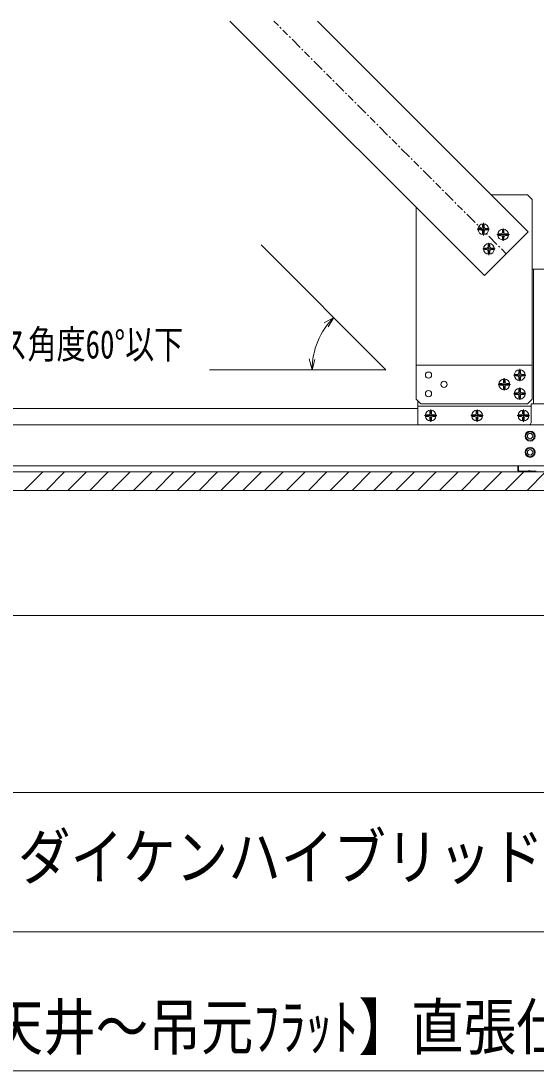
# Model space of a CAD drawing. Units: millimetres, scale not verified. Extents: x -205 to 205, y -142 to 143.
# Drawn here: x 38.9 to 72.2, y -142.4 to -74.5 of the extents above; entities that cross this region are included whole.
import ezdxf
from ezdxf.enums import TextEntityAlignment as Align

# ---------------------------------------------------------------- set-up
doc = ezdxf.new("R2010")
doc.units = ezdxf.units.MM
doc.header["$LTSCALE"] = 0.25
doc.linetypes.add('USER1', pattern=[7.8, 1.8, -0.6, 0.3, -0.6, 3, -0.6, 0.3, -0.6])
for name, color, linetype, lineweight in [('1-1_1-0 断面', 7, 'Continuous', 18), ('1-2_1-1 寸法', 7, 'Continuous', 18), ('1-3_1-2 文字', 7, 'Continuous', 18), ('F-1_F-0 図枠', 7, 'Continuous', 18)]:
    doc.layers.add(name, color=color, linetype=linetype, lineweight=lineweight)
doc.styles.add('ＭＳ ゴシック', font='')
doc.styles.get('ＭＳ ゴシック').set_extended_font_data('MS Gothic')

msp = doc.modelspace()

# ---------------------------------------------------------------- linework, layer by layer
at = {"layer": '1-1_1-0 断面'}
for p, q in [((68.8391, -90.9674), (52.3822, -74.5106)), ((71.6675, -88.139), (58.0391, -74.5106)), ((71.6234, -85.7515), (69.28, -85.7515)), ((71.6234, -85.7515), (71.9234, -86.0515)), ((71.9234, -98.9515), (71.9234, -86.0515)), ((64.4234, -98.9515), (64.4234, -86.5518)), ((68.3709, -87.9679), (69.1709, -87.9679)), ((68.4751, -87.9179), (68.6209, -87.9179)), ((68.4751, -88.0179), (68.6209, -88.0179)), ((68.7209, -87.8179), (68.7209, -87.6721)), ((68.7209, -88.2637), (68.7209, -88.1179)), ((68.7709, -88.3679), (68.7709, -87.5679)), ((68.8209, -87.8179), (68.8209, -87.6721)), ((68.8209, -88.2637), (68.8209, -88.1179)), ((71.6675, -88.139), (68.8391, -90.9674)), ((71.6675, -88.139), (68.8391, -90.9674)), ((68.9209, -87.9179), (69.0667, -87.9179)), ((68.9209, -88.0179), (69.0667, -88.0179)), ((70.0022, -88.1708), (70.0022, -88.025)), ((70.0522, -88.7208), (70.0522, -87.9208)), ((70.1022, -88.1708), (70.1022, -88.025)), ((69.133, -89.64), (69.133, -88.84)), ((69.6522, -88.3208), (70.4522, -88.3208)), ((69.7564, -88.2708), (69.9022, -88.2708)), ((69.7564, -88.3708), (69.9022, -88.3708)), ((70.0022, -88.6166), (70.0022, -88.4708)), ((70.1022, -88.6166), (70.1022, -88.4708)), ((70.2022, -88.2708), (70.348, -88.2708)), ((70.2022, -88.3708), (70.348, -88.3708)), ((68.733, -89.24), (69.533, -89.24)), ((68.8372, -89.19), (68.983, -89.19)), ((68.8372, -89.29), (68.983, -89.29)), ((69.083, -89.09), (69.083, -88.9442)), ((69.083, -89.5358), (69.083, -89.39)), ((69.183, -89.09), (69.183, -88.9442)), ((69.183, -89.5358), (69.183, -89.39)), ((69.283, -89.19), (69.4288, -89.19)), ((69.283, -89.29), (69.4288, -89.29)), ((74.9034, -90.5615), (71.9234, -90.5615)), ((72.0234, -90.5615), (72.0234, -99.2515)), ((71.1234, -97.8015), (71.1234, -97.0015)), ((70.0734, -97.8515), (70.0734, -97.7057)), ((70.1234, -98.4015), (70.1234, -97.6015)), ((70.1734, -97.8515), (70.1734, -97.7057)), ((70.7234, -97.4015), (71.5234, -97.4015)), ((70.8276, -97.3515), (70.9734, -97.3515)), ((70.8276, -97.4515), (70.9734, -97.4515)), ((71.0734, -97.2515), (71.0734, -97.1057)), ((71.0734, -97.6973), (71.0734, -97.5515)), ((71.1734, -97.2515), (71.1734, -97.1057)), ((71.1734, -97.6973), (71.1734, -97.5515)), ((71.2734, -97.3515), (71.4193, -97.3515)), ((71.2734, -97.4515), (71.4193, -97.4515)), ((69.7234, -98.0015), (70.5234, -98.0015)), ((69.8276, -97.9515), (69.9734, -97.9515)), ((69.8276, -98.0515), (69.9734, -98.0515)), ((70.0734, -98.2973), (70.0734, -98.1515)), ((70.1734, -98.2973), (70.1734, -98.1515)), ((70.2734, -97.9515), (70.4193, -97.9515)), ((70.2734, -98.0515), (70.4193, -98.0515)), ((71.0734, -98.4515), (71.0734, -98.3057)), ((71.1234, -99.0015), (71.1234, -98.2015)), ((71.1734, -98.4515), (71.1734, -98.3057)), ((64.4234, -98.9515), (64.7234, -99.2515)), ((64.5234, -99.0515), (64.5234, -100.6115)), ((70.7234, -98.6015), (71.5234, -98.6015)), ((70.8276, -98.5515), (70.9734, -98.5515)), ((70.8276, -98.6515), (70.9734, -98.6515)), ((71.0734, -98.8973), (71.0734, -98.7515)), ((71.1734, -98.8973), (71.1734, -98.7515)), ((71.2734, -98.5515), (71.4193, -98.5515)), ((71.2734, -98.6515), (71.4193, -98.6515)), ((71.6234, -99.2515), (71.9234, -98.9515)), ((-46.0038, -99.5615), (64.5234, -99.5615)), ((71.8634, -99.4015), (64.5234, -99.4015)), ((71.6234, -99.2515), (64.7234, -99.2515)), ((65.3134, -99.8715), (65.3134, -99.7257)), ((65.3634, -100.4215), (65.3634, -99.6215)), ((65.4134, -99.8715), (65.4134, -99.7257)), ((68.3134, -99.8715), (68.3134, -99.7257)), ((68.3634, -100.4215), (68.3634, -99.6215)), ((68.4134, -99.8715), (68.4134, -99.7257)), ((71.3134, -99.8715), (71.3134, -99.7257)), ((71.3634, -100.4215), (71.3634, -99.6215)), ((71.4134, -99.8715), (71.4134, -99.7257)), ((71.8634, -99.2515), (71.8634, -100.4615)), ((73.2134, -99.2515), (71.8634, -99.2515)), ((64.9634, -100.0215), (65.7634, -100.0215)), ((65.0676, -99.9715), (65.2134, -99.9715)), ((65.0676, -100.0715), (65.2134, -100.0715)), ((65.3134, -100.3173), (65.3134, -100.1715)), ((65.4134, -100.3173), (65.4134, -100.1715)), ((65.5134, -99.9715), (65.6593, -99.9715)), ((65.5134, -100.0715), (65.6593, -100.0715)), ((67.9634, -100.0215), (68.7634, -100.0215)), ((68.0676, -99.9715), (68.2134, -99.9715)), ((68.0676, -100.0715), (68.2134, -100.0715)), ((68.3134, -100.3173), (68.3134, -100.1715)), ((68.4134, -100.3173), (68.4134, -100.1715)), ((68.5134, -99.9715), (68.6593, -99.9715)), ((68.5134, -100.0715), (68.6593, -100.0715)), ((70.9634, -100.0215), (71.7634, -100.0215)), ((71.0676, -99.9715), (71.2134, -99.9715)), ((71.0676, -100.0715), (71.2134, -100.0715)), ((71.3134, -100.3173), (71.3134, -100.1715)), ((71.4134, -100.3173), (71.4134, -100.1715)), ((71.5134, -99.9715), (71.6593, -99.9715)), ((71.5134, -100.0715), (71.6593, -100.0715)), ((-46.0191, -100.6215), (192.9934, -100.6215)), ((64.8634, -100.6115), (71.7134, -100.6115)), ((198.7027, -103.2614), (-53.6225, -103.2614)), ((198.7027, -103.6615), (-53.6225, -103.6615)), ((39.0689, -104.8615), (40.2689, -103.6615)), ((40.4832, -104.8615), (41.6832, -103.6615)), ((41.8974, -104.8615), (43.0974, -103.6615)), ((42.2325, -103.6659), (42.2368, -103.6615)), ((43.3116, -104.8615), (44.5116, -103.6615)), ((44.7258, -104.8615), (45.9258, -103.6615)), ((46.14, -104.8615), (47.34, -103.6615)), ((47.5542, -104.8615), (48.7542, -103.6615)), ((48.9684, -104.8615), (50.1684, -103.6615)), ((50.3826, -104.8615), (51.5826, -103.6615)), ((51.7969, -104.8615), (52.9969, -103.6615)), ((53.2111, -104.8615), (54.4111, -103.6615)), ((54.6253, -104.8615), (55.8253, -103.6615)), ((56.0395, -104.8615), (57.2395, -103.6615)), ((57.4537, -104.8615), (58.6537, -103.6615)), ((57.7888, -103.6659), (57.7932, -103.6615)), ((58.8679, -104.8615), (60.0679, -103.6615)), ((60.2821, -104.8615), (61.4821, -103.6615)), ((61.6964, -104.8615), (62.8964, -103.6615)), ((63.1106, -104.8615), (64.3106, -103.6615)), ((64.5248, -104.8615), (65.7248, -103.6615)), ((65.939, -104.8615), (67.139, -103.6615)), ((67.3532, -104.8615), (68.5532, -103.6615)), ((68.7674, -104.8615), (69.9674, -103.6615)), ((70.1816, -104.8615), (71.3816, -103.6615)), ((70.9934, -103.5615), (70.9934, -103.2615)), ((71.0934, -103.6115), (71.6662, -103.6115)), ((71.0934, -103.6615), (71.6662, -103.6615)), ((71.5959, -104.8615), (72.7959, -103.6615)), ((71.5959, -104.8615), (72.7959, -103.6615)), ((71.694, -103.592), (71.6803, -103.6056)), ((71.7293, -103.6273), (71.7157, -103.641)), ((71.7576, -103.6273), (71.7712, -103.641)), ((71.8066, -103.6056), (71.7929, -103.592)), ((71.8369, -103.6115), (71.8207, -103.6115)), ((71.8369, -103.6615), (71.8207, -103.6615)), ((71.95, -103.6115), (72.0069, -103.6115)), ((71.95, -103.6615), (72.0034, -103.6615)), ((72.0069, -103.6615), (71.9534, -103.6615)), ((72.12, -103.6115), (72.1769, -103.6115)), ((72.12, -103.6615), (72.1734, -103.6615)), ((72.1769, -103.6615), (72.1234, -103.6615)), ((198.7027, -104.8615), (-53.6225, -104.8615))]:
    msp.add_line(p, q, dxfattribs=at)
at = {"layer": '1-1_1-0 断面', "color": 4, "linetype": 'USER1'}
msp.add_line((70.2533, -89.5532), (55.2107, -74.5106), dxfattribs=at)
at = {"layer": '1-1_1-0 断面', "color": 4}
msp.add_line((64.4234, -96.7515), (71.9234, -96.7515), dxfattribs=at)
at = {"layer": '1-1_1-0 断面'}
msp.add_lwpolyline([(70.9934, -103.2615), (71.0434, -103.2615), (71.0434, -103.5615)], dxfattribs=at)
for centre, radius in [((68.7709, -87.9679), 0.35), ((70.0522, -88.3208), 0.35), ((69.133, -89.24), 0.35), ((71.1234, -97.4015), 0.35), ((70.1234, -98.0015), 0.35), ((71.1234, -98.6015), 0.35), ((65.3634, -100.0215), 0.35), ((68.3634, -100.0215), 0.35), ((71.3634, -100.0215), 0.35), ((71.7934, -101.3415), 0.325), ((71.7934, -101.3415), 0.275), ((71.7934, -101.3415), 0.175), ((71.7934, -102.3915), 0.325), ((71.7934, -102.3915), 0.275), ((71.7934, -102.3915), 0.175)]:
    msp.add_circle(centre, radius, dxfattribs=at)
at = {"layer": '1-1_1-0 断面', "color": 4}
for centre in [(65.2234, -97.4015), (65.2234, -98.6015), (66.2234, -98.0015)]:
    msp.add_circle(centre, 0.2, dxfattribs=at)
at = {"layer": '1-1_1-0 断面'}
for centre, radius, start, end in [((68.7709, -87.9679), 0.3, 170.40593, 189.59407), ((68.6209, -87.8179), 0.1, 270, 0), ((68.6209, -88.1179), 0.1, 0, 90), ((68.7709, -87.9679), 0.3, 80.40593, 99.59407), ((68.9209, -87.8179), 0.1, 180, 270), ((68.9209, -88.1179), 0.1, 90, 180), ((68.7709, -87.9679), 0.3, 350.40593, 9.59407), ((69.9022, -88.1708), 0.1, 270, 0), ((70.0522, -88.3208), 0.3, 80.40593, 99.59407), ((70.2022, -88.1708), 0.1, 180, 270), ((68.7709, -87.9679), 0.3, 260.40593, 279.59407), ((70.0522, -88.3208), 0.3, 170.40593, 189.59407), ((69.9022, -88.4708), 0.1, 0, 90), ((70.0522, -88.3208), 0.3, 260.40593, 279.59407), ((70.2022, -88.4708), 0.1, 90, 180), ((70.0522, -88.3208), 0.3, 350.40593, 9.59407), ((69.133, -89.24), 0.3, 170.40593, 189.59407), ((68.983, -89.09), 0.1, 270, 0), ((68.983, -89.39), 0.1, 0, 90), ((69.133, -89.24), 0.3, 80.40593, 99.59407), ((69.133, -89.24), 0.3, 260.40593, 279.59407), ((69.283, -89.09), 0.1, 180, 270), ((69.283, -89.39), 0.1, 90, 180), ((69.133, -89.24), 0.3, 350.40593, 9.59407), ((70.1234, -98.0015), 0.3, 80.40593, 99.59407), ((71.1234, -97.4015), 0.3, 170.40593, 189.59407), ((70.9734, -97.2515), 0.1, 270, 0), ((70.9734, -97.5515), 0.1, 0, 90), ((71.1234, -97.4015), 0.3, 80.40593, 99.59407), ((71.1234, -97.4015), 0.3, 260.40593, 279.59407), ((71.2734, -97.2515), 0.1, 180, 270), ((71.2734, -97.5515), 0.1, 90, 180), ((71.1234, -97.4015), 0.3, 350.40593, 9.59407), ((70.1234, -98.0015), 0.3, 170.40593, 189.59407), ((69.9734, -97.8515), 0.1, 270, 0), ((69.9734, -98.1515), 0.1, 0, 90), ((70.1234, -98.0015), 0.3, 260.40593, 279.59407), ((70.2734, -97.8515), 0.1, 180, 270), ((70.2734, -98.1515), 0.1, 90, 180), ((70.1234, -98.0015), 0.3, 350.40593, 9.59407), ((71.1234, -98.6015), 0.3, 80.40593, 99.59407), ((71.1234, -98.6015), 0.3, 170.40593, 189.59407), ((70.9734, -98.4515), 0.1, 270, 0), ((70.9734, -98.7515), 0.1, 0, 90), ((71.1234, -98.6015), 0.3, 260.40593, 279.59407), ((71.2734, -98.4515), 0.1, 180, 270), ((71.2734, -98.7515), 0.1, 90, 180), ((71.1234, -98.6015), 0.3, 350.40593, 9.59407), ((65.3634, -100.0215), 0.3, 80.40593, 99.59407), ((68.3634, -100.0215), 0.3, 80.40593, 99.59407), ((71.3634, -100.0215), 0.3, 80.40593, 99.59407), ((65.3634, -100.0215), 0.3, 170.40593, 189.59407), ((65.2134, -99.8715), 0.1, 270, 0), ((65.2134, -100.1715), 0.1, 0, 90), ((65.3634, -100.0215), 0.3, 260.40593, 279.59407), ((65.5134, -99.8715), 0.1, 180, 270), ((65.5134, -100.1715), 0.1, 90, 180), ((65.3634, -100.0215), 0.3, 350.40593, 9.59407), ((68.3634, -100.0215), 0.3, 170.40593, 189.59407), ((68.2134, -99.8715), 0.1, 270, 0), ((68.2134, -100.1715), 0.1, 0, 90), ((68.3634, -100.0215), 0.3, 260.40593, 279.59407), ((68.5134, -99.8715), 0.1, 180, 270), ((68.5134, -100.1715), 0.1, 90, 180), ((68.3634, -100.0215), 0.3, 350.40593, 9.59407), ((71.3634, -100.0215), 0.3, 170.40593, 189.59407), ((71.2134, -99.8715), 0.1, 270, 0), ((71.2134, -100.1715), 0.1, 0, 90), ((71.3634, -100.0215), 0.3, 260.40593, 279.59407), ((71.5134, -99.8715), 0.1, 180, 270), ((71.5134, -100.1715), 0.1, 90, 180), ((71.3634, -100.0215), 0.3, 350.40593, 9.59407), ((71.7134, -100.4615), 0.15, 270, 0), ((71.0934, -103.5615), 0.1, 180, 270), ((71.0934, -103.5615), 0.05, 180, 270), ((71.6662, -103.5915), 0.02, 270, 315), ((71.6662, -103.5915), 0.07, 270, 315), ((71.7434, -103.6415), 0.07, 45, 135), ((71.7434, -103.6415), 0.02, 45, 135), ((71.8207, -103.5915), 0.07, 225, 270), ((71.8207, -103.5915), 0.02, 225, 270), ((71.8369, -103.5915), 0.02, 270, 308.94244), ((71.8369, -103.5915), 0.07, 270, 308.94244), ((71.8934, -103.6615), 0.07, 51.05756, 128.94244), ((71.8934, -103.6615), 0.02, 53.1301, 128.94244), ((71.95, -103.5915), 0.07, 231.05756, 270), ((71.95, -103.5915), 0.02, 231.05756, 270), ((72.0069, -103.5915), 0.02, 270, 308.94244), ((72.0069, -103.5915), 0.07, 270, 308.94244), ((72.0634, -103.6615), 0.07, 51.05756, 128.94244), ((72.0634, -103.6615), 0.02, 51.05756, 126.8699), ((72.12, -103.5915), 0.07, 231.05756, 270), ((72.12, -103.5915), 0.02, 231.05756, 270), ((72.1769, -103.5915), 0.02, 270, 308.94244), ((72.1769, -103.5915), 0.07, 270, 308.94244)]:
    msp.add_arc(centre, radius, start, end, dxfattribs=at)
at = {"layer": '1-2_1-1 寸法'}
msp.add_line((-46.5066, -112.9296), (73.4934, -112.9296), dxfattribs=at)
at = {"layer": '1-3_1-2 文字'}
for p, q in [((62.4722, -97.0515), (54.396, -88.9753)), ((59.0941, -93.6734), (58.4805, -94.0276)), ((59.0941, -93.6734), (58.7412, -94.2845)), ((57.6948, -97.0515), (57.5081, -96.3548)), ((62.4722, -97.0515), (51.0507, -97.0515)), ((57.6948, -97.0515), (57.8744, -96.3814))]:
    msp.add_line(p, q, dxfattribs=at)
msp.add_arc((62.4722, -97.0515), 4.7774, 135, 180, dxfattribs=at)
at = {"layer": 'F-1_F-0 図枠'}
for p, q in [((-205, -124.3845), (205, -124.3845)), ((139, -133.3845), (-17, -133.3845)), ((-205, -142.3845), (205, -142.3845))]:
    msp.add_line(p, q, dxfattribs=at)

# ---------------------------------------------------------------- texts
at = {"layer": '1-3_1-2 文字', "style": 'ＭＳ ゴシック', "width": 0.75}
msp.add_text('ブレース角度60°以下', height=1.833, dxfattribs=at).set_placement((31.789, -96.8777), align=Align.BOTTOM_LEFT)
at = {"layer": 'F-1_F-0 図枠', "style": 'ＭＳ ゴシック', "width": 0.85}
for s, p in [('ダイケンハイブリッド天井\u3000標準図〈参考図〉', (38.6677, -130.8845)), ('【傾斜天井～吊元ﾌﾗｯﾄ】直張仕上・基本軸組300×1200', (26.6877, -141.8845))]:
    msp.add_text(s, height=2.933, dxfattribs=at).set_placement(p, align=Align.BOTTOM_LEFT)

doc.saveas('drawing.dxf')
